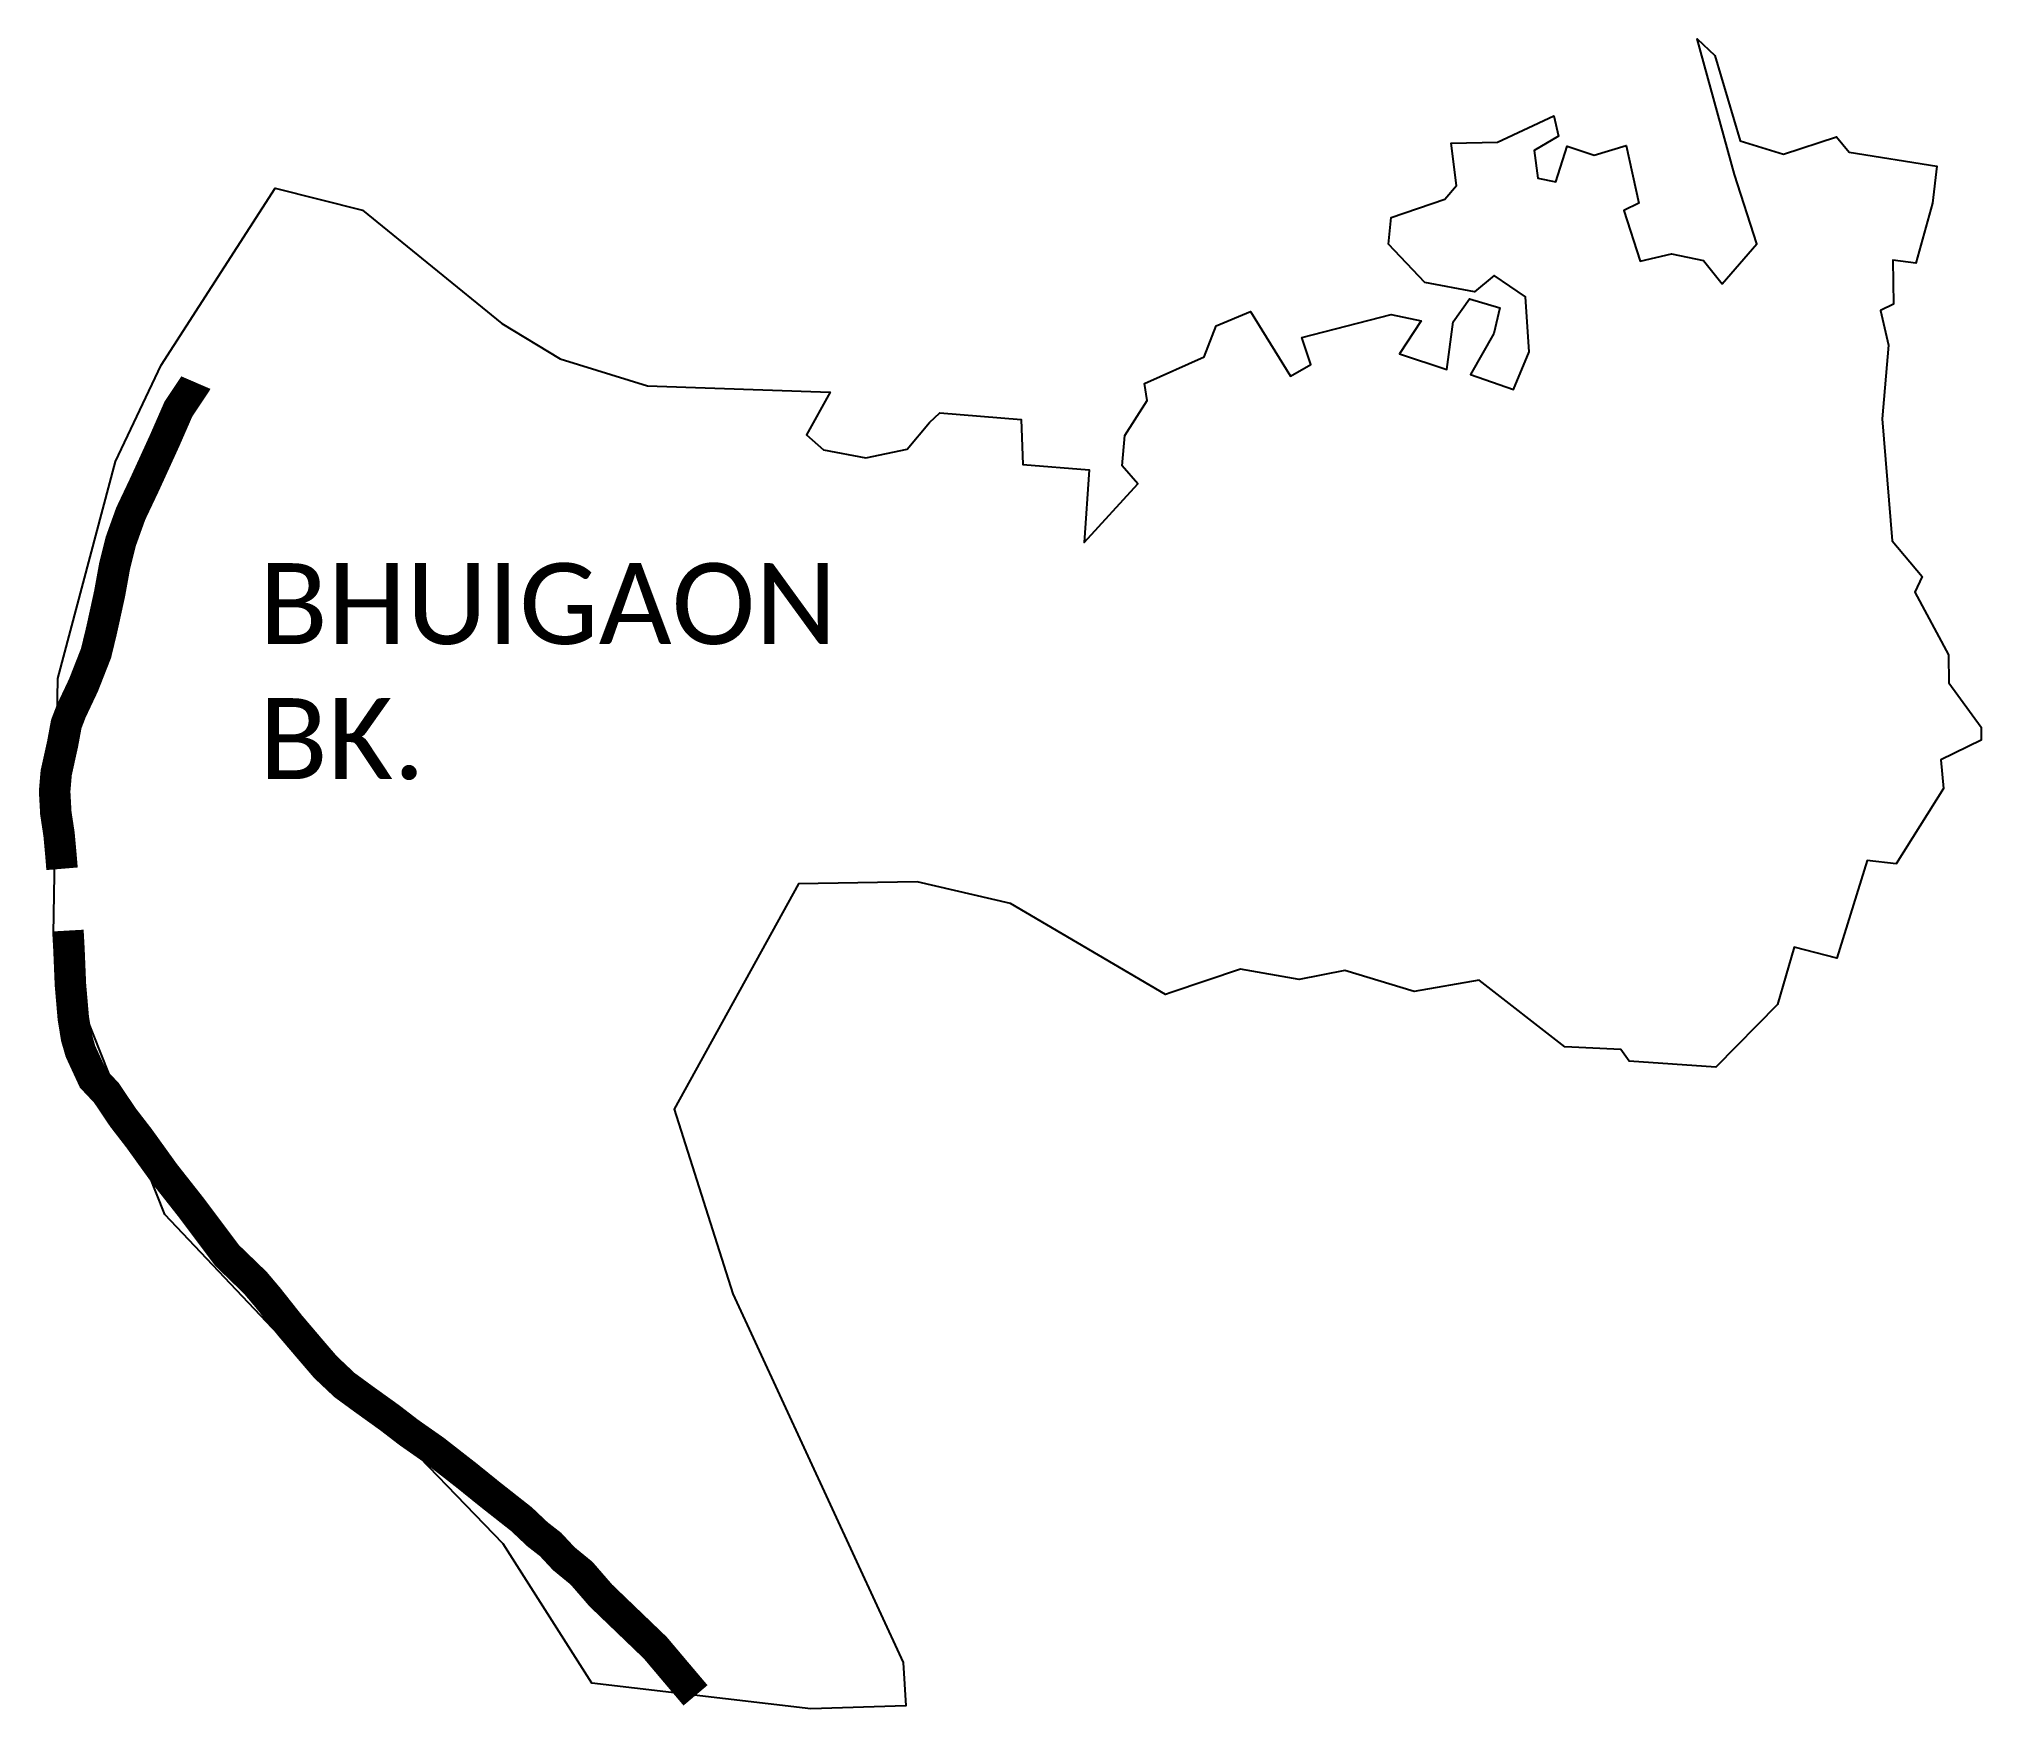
# Model space of a CAD drawing. Header units: metres. Extents: x 264452 to 267538, y 2142862 to 2145519.
import ezdxf

# ---------------------------------------------------------------- set-up
doc = ezdxf.new("R2010")
doc.units = ezdxf.units.M
doc.header["$MEASUREMENT"] = 0
for name, color, linetype in [('ARTIFICIALLY PROTECTED', 1, 'Continuous'), ('village', 3, 'Continuous'), ('VILLAGE NAME', 250, 'Continuous')]:
    doc.layers.add(name, color=color, linetype=linetype)
doc.styles.get("Standard").update_dxf_attribs({"font": 'arial.ttf'})

msp = doc.modelspace()

# ---------------------------------------------------------------- linework, layer by layer
at = {"layer": 'ARTIFICIALLY PROTECTED', "const_width": 50, "flags": 128}
for points in [[(264701.1, 2144973), (264700.8, 2144972.3), (264673.3, 2144931.1), (264651.5, 2144881.2), (264619.3, 2144810.8), (264597.5, 2144764.8), (264581.7, 2144720.8), (264571.8, 2144681), (264563.9, 2144637.5), (264551.2, 2144579.6), (264542.4, 2144543.2), (264522.5, 2144492.5), (264502.7, 2144450.5), (264495.1, 2144430.6), (264489.2, 2144398.7), (264479.1, 2144353.1), (264476.6, 2144323.7), (264478.5, 2144289.2), (264483.6, 2144255.6), (264486.5, 2144223.7), (264488.4, 2144200.7)], [(265494.9, 2142887.5), (265462.3, 2142926), (265431, 2142963.1), (265382.9, 2143009.3), (265344.3, 2143046.4), (265313.9, 2143081.5), (265285.7, 2143104.6), (265264.5, 2143127.3), (265243.8, 2143143.4), (265218.3, 2143167.5), (265169.2, 2143206.1), (265131.3, 2143236.7), (265079.9, 2143276.8), (265039.5, 2143305.1), (265008.8, 2143328.7), (264968.1, 2143357.9), (264937.2, 2143380.5), (264907, 2143409), (264885, 2143434.6), (264850.5, 2143475.1), (264815.8, 2143518.9), (264795.3, 2143543.2), (264750.6, 2143586.4), (264694.1, 2143661.8), (264651, 2143716.5), (264610.8, 2143772.4), (264585.3, 2143805.4), (264558.8, 2143844.8), (264537.7, 2143867.2), (264517.6, 2143910.8), (264511.4, 2143932.3), (264506.3, 2143963.1), (264501.7, 2144016.7), (264499.3, 2144074.1), (264497.7, 2144102.5)]]:
    msp.add_lwpolyline(points, dxfattribs=at)
at = {"layer": 'village'}
msp.add_lwpolyline([(264965.8, 2145246.9), (265187.3, 2145067.2)], dxfattribs=at)
at = {"layer": 'village', "color": 3}
for points in [[(265187.3, 2145067.2, 0), (265280.1, 2145011, 0), (265418.4, 2144967.7, 0), (265708.8, 2144957.8, 0), (265671.4, 2144890, 0), (265698.4, 2144866.3, 0), (265765.5, 2144853.6, 0), (265831.2, 2144867.1, 0), (265866.8, 2144909.7, 0), (265883.1, 2144925.2, 0), (266012.1, 2144914.3, 0), (266015.2, 2144842.8, 0), (266120.2, 2144834.6, 0), (266112.5, 2144718.8, 0), (266197.8, 2144812.4, 0), (266173, 2144840.7, 0), (266176.8, 2144889.2, 0), (266212.7, 2144944.6, 0), (266208.1, 2144971.6, 0), (266303, 2145013.8, 0), (266321.9, 2145063.1, 0), (266376.5, 2145086, 0), (266440.3, 2144983.4, 0), (266472.7, 2145001.8, 0), (266458.1, 2145044.9, 0), (266600.4, 2145081.3, 0), (266647.8, 2145071, 0), (266613.4, 2145018.6, 0), (266688.7, 2144993.7, 0), (266698.8, 2145069.5, 0), (266724.7, 2145106, 0), (266773, 2145092, 0), (266763.1, 2145051.1, 0), (266726.4, 2144985.7, 0), (266794.5, 2144962.2, 0), (266819.4, 2145022, 0), (266813.7, 2145109.5, 0), (266763.9, 2145143.4, 0), (266732.5, 2145117.1, 0), (266653.8, 2145132.1, 0), (266596.2, 2145193, 0), (266600.1, 2145235.5, 0), (266685.7, 2145264.3, 0), (266704.1, 2145286, 0), (266695.4, 2145353.5, 0), (266769.3, 2145355.2, 0), (266858.5, 2145397, 0), (266865.9, 2145364.5, 0), (266827.4, 2145342, 0), (266833.1, 2145297.6, 0), (266861.7, 2145292, 0), (266879.9, 2145348.5, 0), (266922.6, 2145334.5, 0), (266973.7, 2145349.6, 0), (266993.8, 2145257.9, 0), (266969.8, 2145246.5, 0), (266995.9, 2145166, 0), (267045.5, 2145177.4, 0), (267096.5, 2145166.8, 0), (267126, 2145130.2, 0), (267181.4, 2145193.5, 0), (267145.8, 2145303.5, 0), (267086.3, 2145519.1, 0), (267114.3, 2145492.8, 0), (267154.6, 2145357.1, 0), (267223.5, 2145336.1, 0), (267307.9, 2145363.6, 0), (267328.1, 2145339.3, 0), (267467.2, 2145316.8, 0), (267460.5, 2145257.9, 0), (267433.7, 2145163, 0), (267397.3, 2145167.3, 0), (267398.4, 2145097.4, 0), (267377.7, 2145087.5, 0), (267390.5, 2145032.3, 0), (267380.6, 2144915.5, 0), (267396.2, 2144721.7, 0), (267443.7, 2144665.2, 0), (267432.1, 2144640.3, 0), (267486, 2144540.8, 0), (267486.1, 2144496.1, 0), (267537.6, 2144425.6, 0)], [(267537.6, 2144425.6, 0), (267537.4, 2144405, 0), (267473.7, 2144373.7, 0), (267477.9, 2144328.4, 0), (267402.4, 2144208.7, 0), (267356.3, 2144213.6, 0), (267308.2, 2144058.6, 0), (267240.5, 2144076.4, 0), (267214.1, 2143984.9, 0), (267116.3, 2143885.6, 0), (266978.5, 2143894.9, 0), (266965.2, 2143913.8, 0), (266876.3, 2143917.7, 0), (266739.9, 2144023.5, 0), (266636.9, 2144005.9, 0), (266526.7, 2144039.3, 0), (266453.8, 2144024.8, 0), (266360.6, 2144041.2, 0), (266250.7, 2144004.3, 0), (266241.5, 2144001.1, 0), (265995.1, 2144145.4, 0), (265846.9, 2144180.2, 0), (265658.3, 2144177, 0), (265460.9, 2143818.8, 0), (265554.3, 2143525.2, 0), (265824.6, 2142939.8, 0), (265829, 2142870.9, 0), (265678.1, 2142866, 0), (265329.9, 2142906.8, 0), (265189.4, 2143128.2, 0), (264997.1, 2143327.3, 0), (264841.7, 2143450.8, 0), (264651.9, 2143651.7, 0), (264475, 2144097.4, 0), (264481.9, 2144503, 0), (264573.5, 2144847.8, 0), (264645.9, 2145000.7, 0), (264827.2, 2145282.1, 0), (264965.8, 2145246.9, 0)]]:
    msp.add_polyline3d(points, dxfattribs=at)

# ---------------------------------------------------------------- texts
at = {"layer": 'VILLAGE NAME', "insert": (264801.4, 2144686.2), "char_height": 128.647, "attachment_point": 1}
msp.add_mtext_dynamic_manual_height_columns('{\\fCalibri|b0|i0|c0|p34;BHUIGAON BK.}', width=737.615, gutter_width=643.2, heights=[0], dxfattribs=at)

doc.saveas('drawing.dxf')
